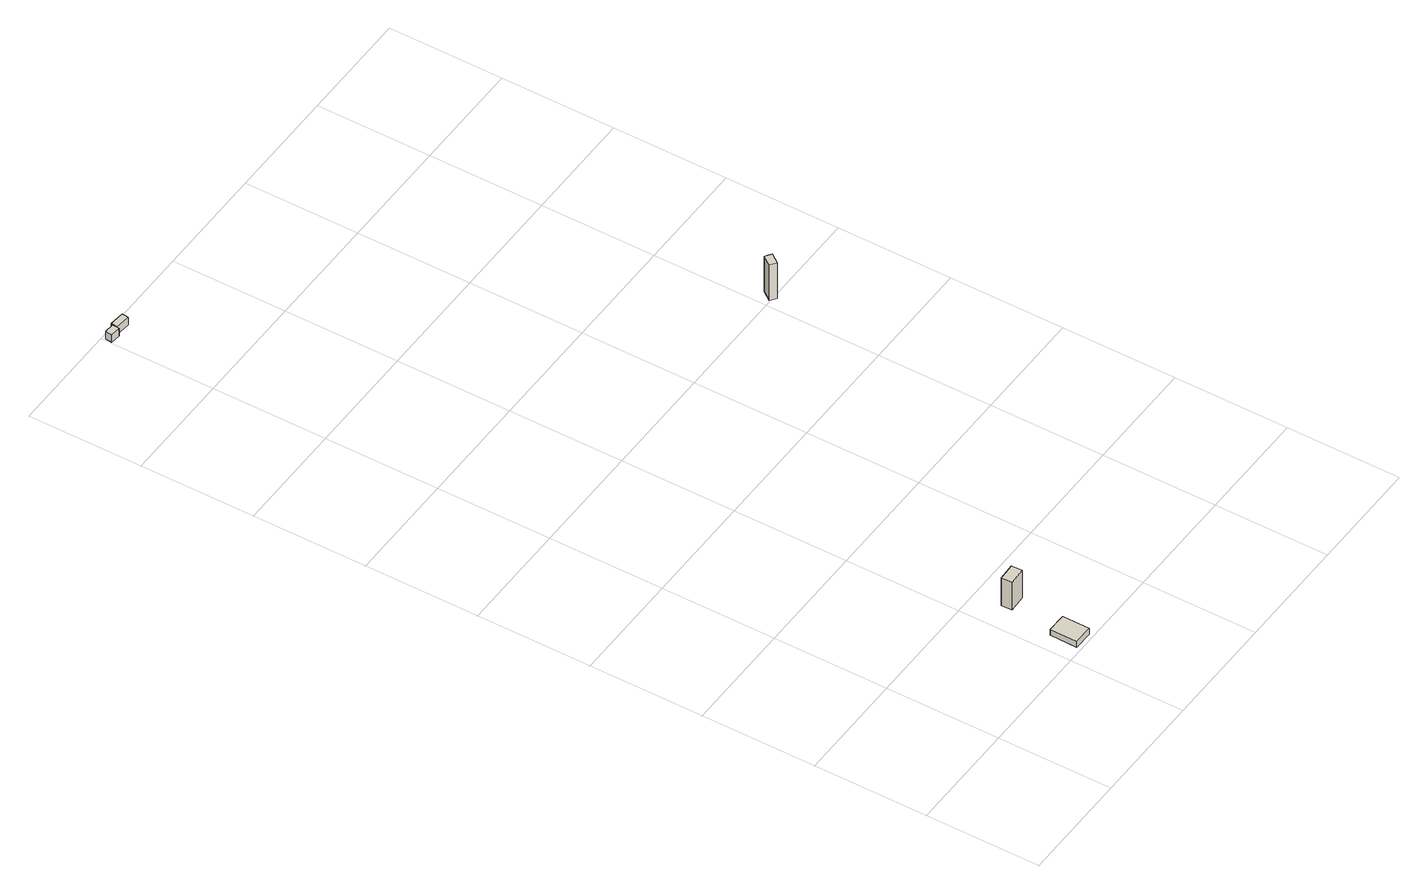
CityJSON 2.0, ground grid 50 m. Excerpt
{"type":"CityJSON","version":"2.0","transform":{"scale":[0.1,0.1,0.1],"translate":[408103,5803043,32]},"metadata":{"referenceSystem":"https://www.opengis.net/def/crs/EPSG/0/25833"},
"CityObjects":{
"building1":{"type":"Building","attributes":{"Gemeindeschluessel":"11000009","BezugspunktDach":"2200","function":"31001_2520","measuredHeight":3.04,"storeysAboveGround":1},"address":[{"country":"Germany","locality":"Berlin","thoroughfareNumber":"1G (7)","thoroughfareName":"Schmöckwitzer Damm"}],"geometry":[{"type":"Solid","lod":"1","boundaries":[[[[0,1,2,3]],[[4,5,6,7]],[[4,7,3,2]],[[5,4,2,1]],[[6,5,1,0]],[[7,6,0,3]]]]}]},
"building2":{"type":"Building","attributes":{"Gemeindeschluessel":"11000009","BezugspunktDach":"2200","function":"31001_2520","measuredHeight":15.37,"storeysAboveGround":1},"address":[{"country":"Germany","locality":"Berlin","thoroughfareNumber":"100","thoroughfareName":"Schmöckwitzer Damm"}],"geometry":[{"type":"Solid","lod":"1","boundaries":[[[[8,9,10,11]],[[12,13,14,15]],[[12,15,11,10]],[[13,12,10,9]],[[14,13,9,8]],[[15,14,8,11]]]]}]},
"building3":{"type":"Building","attributes":{"Gemeindeschluessel":"11000009","BezugspunktDach":"2200","function":"51009_1610","measuredHeight":3.89,"storeysAboveGround":0},"address":[{"country":"Germany","locality":"Berlin"}],"geometry":[{"type":"Solid","lod":"1","boundaries":[[[[16,17,18,19,20]],[[21,22,23,24,25]],[[21,25,20,19]],[[22,21,19,18]],[[23,22,18,17]],[[24,23,17,16]],[[25,24,16,20]]]]}]},
"building4":{"type":"Building","attributes":{"Gemeindeschluessel":"11000009","BezugspunktDach":"2200","function":"51009_1610","measuredHeight":3.86,"storeysAboveGround":0},"address":[{"country":"Germany","locality":"Berlin"}],"geometry":[{"type":"Solid","lod":"1","boundaries":[[[[26,27,28,29,30,31]],[[32,33,34,35,36,37]],[[32,37,31,30]],[[33,32,30,29]],[[34,33,29,28]],[[35,34,28,27]],[[36,35,27,26]],[[37,36,26,31]]]]}]},
"building5":{"type":"Building","attributes":{"Gemeindeschluessel":"11000009","BezugspunktDach":"2200","function":"31001_2000","measuredHeight":19.33,"storeysAboveGround":1},"address":[{"country":"Germany","locality":"Berlin","thoroughfareNumber":"935","thoroughfareName":"Wernsdorfer Straße"}],"geometry":[{"type":"Solid","lod":"1","boundaries":[[[[38,39,40,41,42]],[[43,44,45,46,47]],[[43,47,42,41]],[[44,43,41,40]],[[45,44,40,39]],[[46,45,39,38]],[[47,46,38,42]]]]}]}
},
"vertices":[
[633,2,69],[634,122,69],[550,123,69],[548,3,69],[550,123,38],[634,122,38],[633,2,38],[548,3,38],
[588,318,180],[664,322,180],[662,368,180],[586,365,180],[662,368,37],[664,322,37],[588,318,37],[586,365,37],
[51,3951,48],[52,3960,48],[54,3981,48],[10,3985,48],[7,3955,48],[10,3985,9],[54,3981,9],[52,3960,9],[51,3951,9],[7,3955,9],
[120,3954,48],[122,3974,48],[123,3984,48],[57,3990,48],[56,3981,48],[54,3960,48],[56,3981,9],[57,3990,9],[123,3984,9],[122,3974,9],[120,3954,9],[54,3960,9],
[1532,1971,221],[1562,2012,221],[1549,2021,221],[1536,2031,221],[1506,1989,221],[1536,2031,37],[1549,2021,37],[1562,2012,37],[1532,1971,37],[1506,1989,37]
]}
